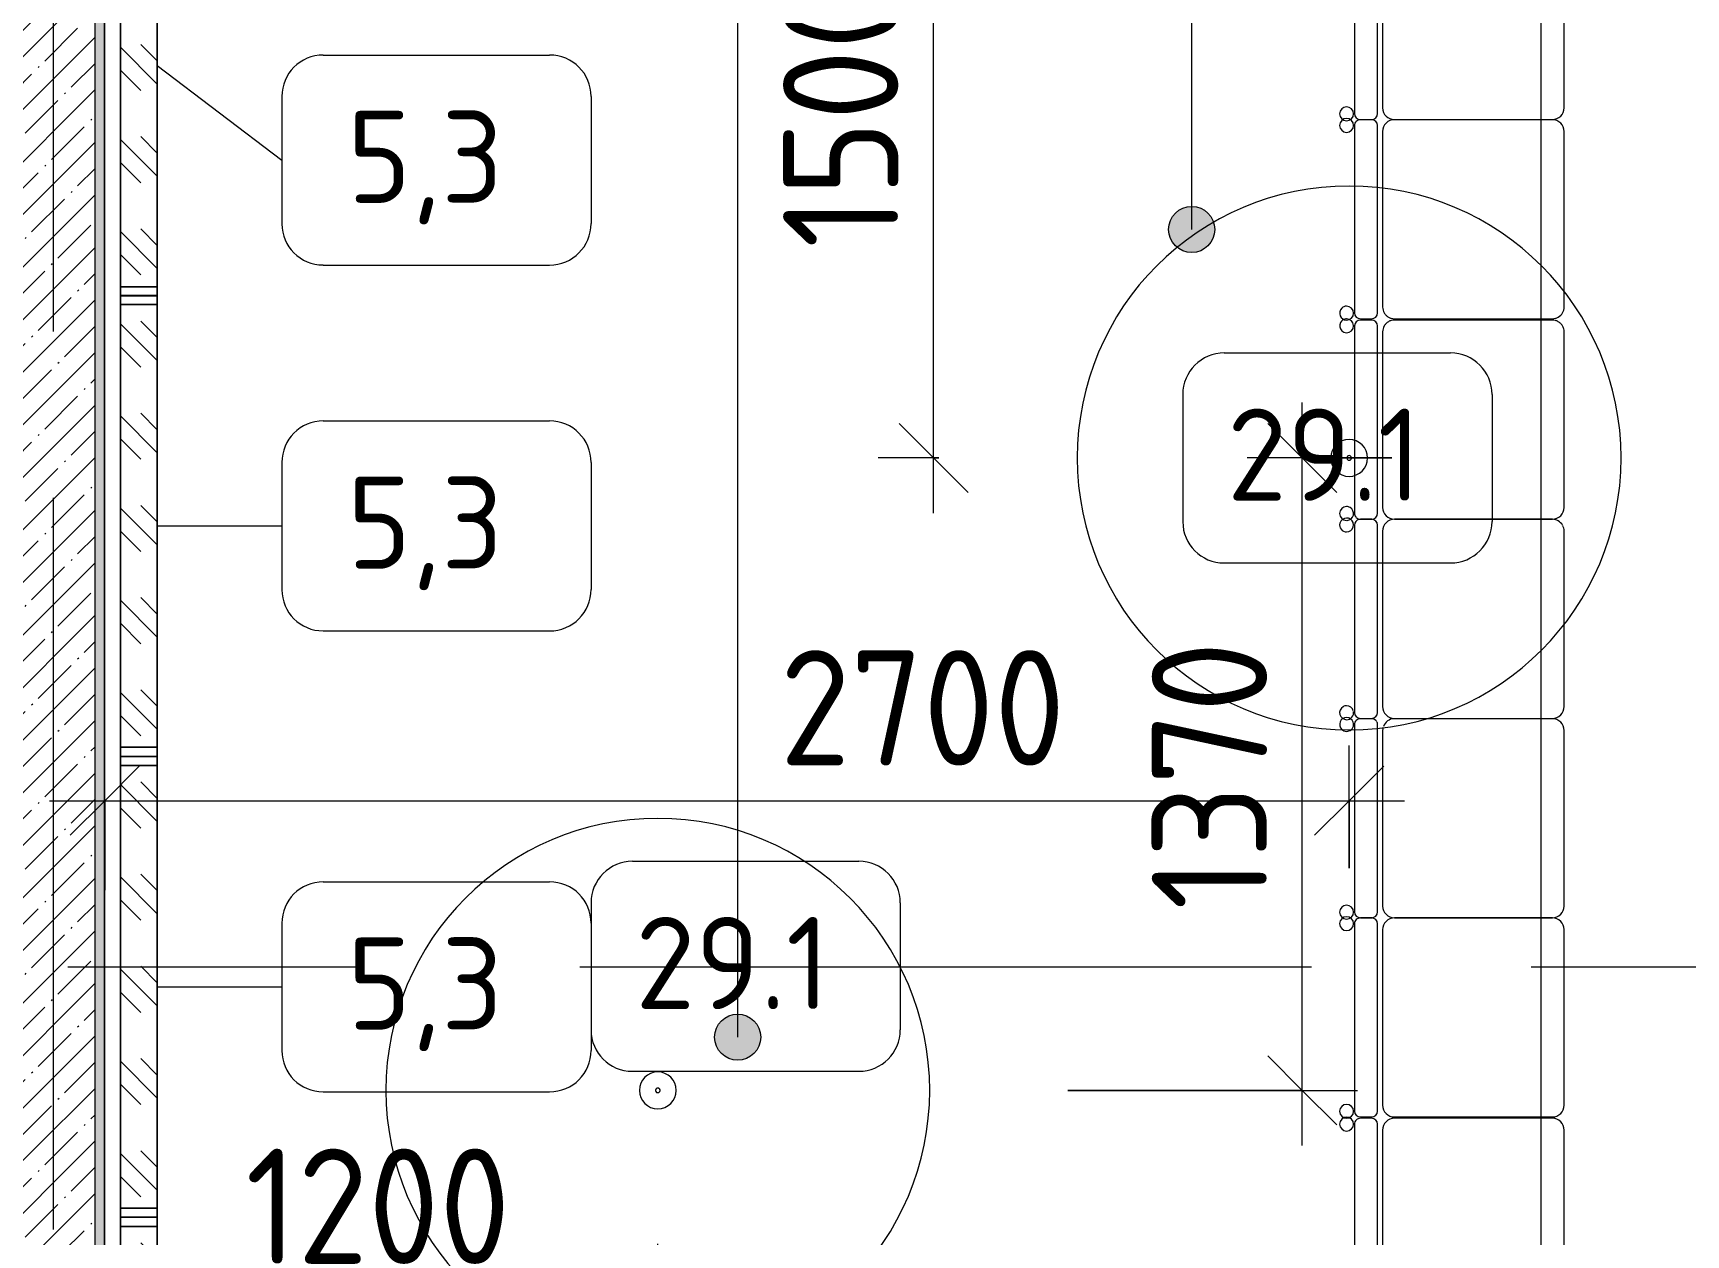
# Model space of a CAD drawing. Header units: millimetres. Extents: x 81566 to 292854, y -8553 to 29000.
# Drawn here: x 100666 to 104252, y 17568 to 20176 of the extents above; entities that cross this region are included whole.
import ezdxf

# ---------------------------------------------------------------- set-up
doc = ezdxf.new("R2010")
doc.units = ezdxf.units.MM
doc.linetypes.add('Осевая', pattern=[3175, 635, -476.25, 1587.5, -476.25])
for name, color, linetype, lineweight in [('A-ANNO-DIMS', 7, 'Continuous', 9), ('A-ANNO-DIMS-100', 7, 'Continuous', 9), ('A-WALL', 7, 'Continuous', 9), ('G-ANNO-TEXT', 7, 'Continuous', 9), ('I-FURN', 7, 'Continuous', 9), ('I-FURN-IDEN', 7, 'Continuous', 9), ('I-WALL', 7, 'Continuous', 9), ('Оси', 7, 'Continuous', 9), ('Оси-2', 7, 'Осевая', 9)]:
    doc.layers.add(name, color=color, linetype=linetype, lineweight=lineweight)
doc.layers.add('A-WALL-FNSH-1', color=9, linetype='Continuous', lineweight=9, true_color=0x808080)
doc.layers.add('I-FURN-1', color=9, linetype='Continuous', lineweight=9, true_color=0x808080)
doc.styles.add('GOST Common', font='GOST_Common.ttf', dxfattribs={"height": 200})
doc.styles.add('ISOCPEUR', font='isocpeur.ttf', dxfattribs={"width": 0.9, "height": 250})
doc.dimstyles.new('ISO-2_5_0_9К_БОЛЬШОЙ', dxfattribs={"dimscale": 304.8, "dimtxt": 248.995294, "dimasz": 0.492126, "dimexe": 0.393701, "dimexo": 0.984252, "dimgap": 0, "dimtad": 1, "dimdec": 0, "dimrnd": 10, "dimzin": 0, "dimdsep": 46, "dimtxsty": 'ISOCPEUR', "dimblk1": 'OBLIQUE', "dimblk2": 'OBLIQUE', "dimsah": 1, "dimcen": 0.09, "dimdle": 0.393701, "dimazin": 0, "dimtfac": 1, "dimtdec": 4, "dimtix": 1, "dimtmove": 0, "dimatfit": 3, "dimfxl": 1, "dimtvp": 1, "dimtolj": 1, "dimtzin": 0, "dimarcsym": 2})
doc.dimstyles.new('ISO-2_5_0_9К_БОЛЬШОЙ_1', dxfattribs={"dimscale": 304.8, "dimtxt": 248.995294, "dimasz": 0.492126, "dimexe": 0.393701, "dimexo": 0.984252, "dimgap": 0, "dimtad": 1, "dimdec": 0, "dimrnd": 10, "dimzin": 0, "dimdsep": 46, "dimtxsty": 'ISOCPEUR', "dimblk1": 'OBLIQUE', "dimblk2": 'OBLIQUE', "dimsah": 1, "dimcen": 0.09, "dimdle": 0.393701, "dimazin": 0, "dimtfac": 1, "dimtdec": 4, "dimtix": 1, "dimtmove": 2, "dimatfit": 3, "dimfxl": 1, "dimtvp": 1, "dimtolj": 1, "dimtzin": 0, "dimarcsym": 2})
pattern_1 = [(45, (0, 0), (-57.024626, 57.024626), []), (45, (57.025, 0), (-57.024626, 57.024626), [100.806, -20.161, 3.353, -16.808])]
pattern_2 = [(45, (50, 50), (-200, 0), [141.42, -141.42]), (45, (100, 50), (-200, 0), [70.71, -212.13]), (45, (50, 100), (-200, 0), [70.71, -212.13])]

# ---------------------------------------------------------------- blocks, each defined once
blk = doc.blocks.new('Стул Breuer - 1_188-26331327-План расстановки мебели и оборудования 2 этажа в осях 23-33')
at = {"layer": 'I-FURN-1'}
for p, q in [((-215.9, 215.9), (-215.9, -127)), ((190.5, 241.3), (-190.5, 241.3)), ((215.9, -127), (215.9, 215.9)), ((-215.9, -176.2), (-215.9, -200.8)), ((203.2, -163.5), (-203.2, -163.5)), ((-190.5, -152.4), (190.5, -152.4)), ((215.9, -200.8), (215.9, -176.2)), ((-203.2, -213.5), (203.2, -213.5))]:
    blk.add_line(p, q, dxfattribs=at)
for centre, radius, start, end in [((-190.5, 215.9), 25.4, 90, 180), ((190.5, 215.9), 25.4, 0, 90), ((-190.5, -127), 25.4, 180, 270), ((190.5, -127), 25.4, 270, 360), ((-203.2, -176.2), 12.7, 90, 180), ((203.2, -176.2), 12.7, 360, 90), ((-203.2, -200.8), 12.7, 180, 270), ((203.2, -200.8), 12.7, 270, 360), ((-203.5, -230.6), 15.1, 360, 180), ((-203.5, -230.6), 15.1, 180, 360), ((203.7, -230.6), 15.1, 360, 180), ((203.7, -230.6), 15.1, 180, 360)]:
    blk.add_arc(centre, radius, start, end, dxfattribs=at)
blk = doc.blocks.new('Стул Breuer - 1_188-V124-План расстановки мебели и оборудования 2 этажа в осях 23-33')
at = {"layer": 'I-FURN-1'}
for p, q in [((-215.9, 215.9), (-215.9, -127)), ((159.1, 241.3), (-190.5, 241.3)), ((190.5, 241.3), (159.1, 241.3)), ((215.9, -127), (215.9, 215.9)), ((-215.9, -176.2), (-215.9, -200.8)), ((-67.6, -163.5), (-203.2, -163.5)), ((-190.5, -152.4), (-66.8, -152.4)), ((203.2, -163.5), (-67.6, -163.5)), ((-66.8, -152.4), (190.5, -152.4)), ((215.9, -200.8), (215.9, -176.2)), ((-203.2, -213.5), (-71.1, -213.5)), ((-71.1, -213.5), (203.2, -213.5))]:
    blk.add_line(p, q, dxfattribs=at)
for centre, radius, start, end in [((-190.5, 215.9), 25.4, 90, 180), ((190.5, 215.9), 25.4, 30, 90), ((190.5, 215.9), 25.4, 15, 30), ((190.5, 215.9), 25.4, 0, 15), ((-190.5, -127), 25.4, 180, 270), ((190.5, -127), 25.4, 315, 330), ((190.5, -127), 25.4, 330, 345), ((190.5, -127), 25.4, 345, 360), ((-203.2, -176.2), 12.7, 90, 180), ((190.5, -127), 25.4, 270, 300), ((190.5, -127), 25.4, 300, 315), ((203.2, -176.2), 12.7, 360, 90), ((-203.2, -200.8), 12.7, 180, 270), ((203.2, -200.8), 12.7, 270, 360), ((-203.5, -230.6), 15.1, 360, 180), ((-203.5, -230.6), 15.1, 180, 360), ((203.7, -230.6), 15.1, 360, 180), ((203.7, -230.6), 15.1, 180, 225), ((203.7, -230.6), 15.1, 225, 360)]:
    blk.add_arc(centre, radius, start, end, dxfattribs=at)
blk = doc.blocks.new('Стул Breuer - 1_188-V125-План расстановки мебели и оборудования 2 этажа в осях 23-33')
at = {"layer": 'I-FURN-1'}
for p, q in [((-215.9, 215.9), (-215.9, -127)), ((190.5, 241.3), (-190.5, 241.3)), ((215.9, -127), (215.9, 215.9)), ((-215.9, -176.2), (-215.9, -200.8)), ((203.2, -163.5), (-203.2, -163.5)), ((-190.4, -152.4), (189.9, -152.4)), ((215.9, -200.8), (215.9, -176.2)), ((-203.2, -213.5), (45.1, -213.5)), ((45.1, -213.5), (119.6, -213.5)), ((121.1, -213.5), (203.2, -213.5))]:
    blk.add_line(p, q, dxfattribs=at)
for centre, radius, start, end in [((-190.5, 215.9), 25.4, 165, 180), ((-190.5, 215.9), 25.4, 150, 165), ((-190.5, 215.9), 25.4, 135, 150), ((-190.5, 215.9), 25.4, 120, 135), ((-190.5, 215.9), 25.4, 105, 120), ((-190.5, 215.9), 25.4, 90, 105), ((190.5, 215.9), 25.4, 0, 90), ((-190.5, -127), 25.4, 180, 195), ((-190.5, -127), 25.4, 195, 210), ((-190.5, -127), 25.4, 210, 225), ((190.5, -127), 25.4, 270, 360), ((-203.2, -176.2), 12.7, 90, 180), ((-190.5, -127), 25.4, 225, 240), ((-190.5, -127), 25.4, 240, 270), ((203.2, -176.2), 12.7, 360, 90), ((-203.2, -200.8), 12.7, 180, 267.9289), ((203.2, -200.8), 12.7, 270, 311.1031), ((203.2, -200.8), 12.7, 315, 360), ((-203.5, -230.6), 15.1, 92.4904, 180), ((-203.5, -230.6), 15.1, 180, 195), ((-203.5, -230.6), 15.1, 195, 240), ((-203.5, -230.6), 15.1, 242.9856, 315), ((-203.5, -230.6), 15.1, 360, 90), ((-203.5, -230.6), 15.1, 315, 360), ((203.7, -230.6), 15.1, 150, 180), ((203.7, -230.6), 15.1, 180, 360), ((203.7, -230.6), 15.1, 4.1489, 150)]:
    blk.add_arc(centre, radius, start, end, dxfattribs=at)
blk = doc.blocks.new('Стул Breuer - 1_188-V126-План расстановки мебели и оборудования 2 этажа в осях 23-33')
at = {"layer": 'I-FURN-1'}
for p, q in [((-215.9, 215.9), (-215.9, -127)), ((10, 241.3), (-190.5, 241.3)), ((190.5, 241.3), (10, 241.3)), ((215.9, -55.6), (215.9, 215.9)), ((215.9, -126.8), (215.9, -57)), ((-215.9, -176.2), (-215.9, -200.8)), ((203.2, -163.5), (-203.2, -163.5)), ((-190.5, -152.4), (190.5, -152.4)), ((215.9, -200.8), (215.9, -176.2)), ((-203.2, -213.5), (203.2, -213.5))]:
    blk.add_line(p, q, dxfattribs=at)
for centre, radius, start, end in [((-190.5, 215.9), 25.4, 120, 180), ((-190.5, 215.9), 25.4, 90, 118.7043), ((190.5, 215.9), 25.4, 0, 90), ((-190.5, -127), 25.4, 180, 270), ((190.5, -127), 25.4, 270, 360), ((-203.2, -176.2), 12.7, 90, 180), ((203.2, -176.2), 12.7, 360, 90), ((-203.2, -200.8), 12.7, 180, 195), ((-203.2, -200.8), 12.7, 195, 270), ((203.2, -200.8), 12.7, 270, 360), ((-203.5, -230.6), 15.1, 150, 180), ((-203.5, -230.6), 15.1, 180, 253.6772), ((-203.5, -230.6), 15.1, 360, 147.303), ((-203.5, -230.6), 15.1, 255, 360), ((203.7, -230.6), 15.1, 105, 180), ((203.7, -230.6), 15.1, 180, 210), ((203.7, -230.6), 15.1, 210.2131, 360), ((203.7, -230.6), 15.1, 360, 100.9389)]:
    blk.add_arc(centre, radius, start, end, dxfattribs=at)
blk = doc.blocks.new('Стул Breuer - 1_188-V127-План расстановки мебели и оборудования 2 этажа в осях 23-33')
at = {"layer": 'I-FURN-1'}
for p, q in [((-215.9, 215.9), (-215.9, -58.3)), ((190.5, 241.3), (-190.5, 241.3)), ((215.9, -127), (215.9, 215.9)), ((-215.9, -58.3), (-215.9, -127)), ((-215.9, -176.2), (-215.9, -200.8)), ((-196, -163.5), (-203.2, -163.5)), ((203.2, -163.5), (-196, -163.5)), ((-190.5, -152.4), (190.5, -152.4)), ((215.9, -200.8), (215.9, -176.2)), ((-202.8, -213.5), (-192.5, -213.5)), ((-192.5, -213.5), (203.2, -213.5))]:
    blk.add_line(p, q, dxfattribs=at)
for centre, radius, start, end in [((-190.5, 215.9), 25.4, 90, 180), ((190.5, 215.9), 25.4, 0, 90), ((-190.5, -127), 25.4, 181.2115, 250.231), ((190.5, -127), 25.4, 270, 360), ((-203.2, -176.2), 12.7, 120, 180), ((-203.2, -176.2), 12.7, 90, 114.393), ((-190.5, -127), 25.4, 255.399, 270), ((203.2, -176.2), 12.7, 360, 90), ((-203.2, -200.8), 12.7, 180, 270), ((203.2, -200.8), 12.7, 270, 360), ((-203.5, -230.6), 15.1, 109.518, 180), ((-203.5, -230.6), 15.1, 180, 315), ((-203.5, -230.6), 15.1, 90, 105), ((-203.5, -230.6), 15.1, 39.4007, 88.0339), ((-203.5, -230.6), 15.1, 315.1953, 360), ((-203.5, -230.6), 15.1, 360, 39.4007), ((203.7, -230.6), 15.1, 360, 180), ((203.7, -230.6), 15.1, 180, 360)]:
    blk.add_arc(centre, radius, start, end, dxfattribs=at)
blk = doc.blocks.new('Зеркало обычное - 5_3-32858950-План расстановки мебели и оборудования 2 этажа в осях 23-33')
at = {"layer": 'I-FURN'}
h = blk.add_hatch(dxfattribs=at)
h.set_pattern_fill('FP_40', color=256, style=0, pattern_type=2)
h.set_pattern_definition(pattern_2)
h.paths.add_polyline_path([(-480, -20), (480, -20), (480, 60), (-480, 60)])
at = {"layer": 'I-FURN-1'}
for p, q in [((500, 60), (-500, 60)), ((-500, 60), (-500, -20)), ((-500, -20), (-500, 60)), ((-500, 60), (-480, 60)), ((480, 60), (-480, 60)), ((-480, 60), (-480, -20)), ((-480, -20), (-480, 60)), ((-480, 60), (480, 60)), ((-480, 60), (480, 60)), ((480, 60), (-480, 60)), ((-480, 60), (480, 60)), ((-480, -20), (-480, 60)), ((-480, -20), (-480, 60)), ((480, -20), (480, 60)), ((480, 60), (480, -20)), ((480, 60), (500, 60)), ((480, 60), (480, -20)), ((480, -20), (480, 60)), ((500, -20), (500, 60)), ((500, 60), (500, -20)), ((-500, -20), (500, -20)), ((-480, -20), (-500, -20)), ((-480, -20), (480, -20)), ((480, -20), (-480, -20)), ((480, -20), (-480, -20)), ((-480, -20), (480, -20)), ((480, -20), (-480, -20)), ((500, -20), (480, -20))]:
    blk.add_line(p, q, dxfattribs=at)
blk = doc.blocks.new('Зеркало обычное - 5_3-V147-План расстановки мебели и оборудования 2 этажа в осях 23-33')
at = {"layer": 'I-FURN'}
h = blk.add_hatch(dxfattribs=at)
h.set_pattern_fill('FP_40', color=256, style=0, pattern_type=2)
h.set_pattern_definition(pattern_2)
h.paths.add_polyline_path([(-480, -20), (480, -20), (480, 60), (-480, 60)])
at = {"layer": 'I-FURN-1'}
for p, q in [((500, 60), (-500, 60)), ((-500, 60), (-500, -20)), ((-500, -20), (-500, 60)), ((-500, 60), (-480, 60)), ((480, 60), (-480, 60)), ((-480, 60), (-480, -20)), ((-480, -20), (-480, 60)), ((-480, 60), (480, 60)), ((-480, 60), (480, 60)), ((480, 60), (-480, 60)), ((-480, 60), (480, 60)), ((-480, -20), (-480, 60)), ((-480, -20), (-480, 60)), ((480, -20), (480, 60)), ((480, 60), (480, -20)), ((480, 60), (499, 60)), ((480, 60), (480, -20)), ((480, -20), (480, 60)), ((500, -20), (500, 60)), ((500, 60), (500, -20)), ((-500, -20), (500, -20)), ((-480, -20), (-500, -20)), ((-480, -20), (480, -20)), ((480, -20), (-480, -20)), ((480, -20), (-480, -20)), ((-480, -20), (480, -20)), ((480, -20), (-480, -20)), ((499, -20), (480, -20))]:
    blk.add_line(p, q, dxfattribs=at)
blk = doc.blocks.new('Зеркало обычное - 5_3-V148-План расстановки мебели и оборудования 2 этажа в осях 23-33')
at = {"layer": 'I-FURN'}
h = blk.add_hatch(dxfattribs=at)
h.set_pattern_fill('FP_40', color=256, style=0, pattern_type=2)
h.set_pattern_definition(pattern_2)
h.paths.add_polyline_path([(-480, -20), (480, -20), (480, 60), (-480, 60)])
at = {"layer": 'I-FURN-1'}
for p, q in [((500, 60), (-500, 60)), ((-500, 60), (-500, -20)), ((-500, -20), (-500, 60)), ((-499, 60), (-480, 60)), ((480, 60), (-480, 60)), ((-480, 60), (-480, -20)), ((-480, -20), (-480, 60)), ((-480, 60), (480, 60)), ((-480, 60), (480, 60)), ((480, 60), (-480, 60)), ((-480, 60), (480, 60)), ((-480, -20), (-480, 60)), ((-480, -20), (-480, 60)), ((480, -20), (480, 60)), ((480, 60), (480, -20)), ((480, 60), (500, 60)), ((480, 60), (480, -20)), ((480, -20), (480, 60)), ((500, -20), (500, 60)), ((500, 60), (500, -20)), ((-500, -20), (500, -20)), ((-480, -20), (-499, -20)), ((-480, -20), (480, -20)), ((480, -20), (-480, -20)), ((480, -20), (-480, -20)), ((-480, -20), (480, -20)), ((480, -20), (-480, -20)), ((500, -20), (480, -20))]:
    blk.add_line(p, q, dxfattribs=at)
blk = doc.blocks.new('Баффл акустический подвесной - 1180мм-V280-План расстановки мебели и оборудования 2 этажа в осях 23-33')
at = {"layer": 'I-FURN-1'}
for radius, start, end in [(590, 360, 180), (590, 0, 180), (40, 0, 180), (40, 360, 180), (590, 180, 360), (40, 180, 360), (40, 180, 360), (5, 360, 180), (5, 165, 180), (5, 180, 360), (5, 180, 300), (5, 150, 165), (5, 120, 150), (5, 60, 120), (5, 30, 60), (5, 15, 30), (5, 0, 15), (590, 180, 360), (5, 300, 330), (5, 330, 360)]:
    blk.add_arc((0, 0), radius, start, end, dxfattribs=at)
blk = doc.blocks.new('Баффл акустический подвесной - 1180мм-V281-План расстановки мебели и оборудования 2 этажа в осях 23-33')
at = {"layer": 'I-FURN-1'}
for radius, start, end in [(590, 360, 180), (590, 0, 180), (40, 0, 180), (40, 360, 180), (590, 180, 360), (40, 180, 360), (40, 180, 360), (5, 360, 180), (5, 165, 180), (5, 180, 360), (5, 180, 300), (5, 150, 165), (5, 120, 150), (5, 60, 120), (5, 30, 60), (5, 15, 30), (5, 14.387, 15), (5, 0, 14.387), (590, 180, 360), (5, 300, 330), (5, 330, 345), (5, 345.613, 360), (5, 345, 345.613)]:
    blk.add_arc((0, 0), radius, start, end, dxfattribs=at)
blk = doc.blocks.new('Марка_Мебель - В прямоуг_Balcon_Марка-25523697-План расстановки мебели и оборудования 2 этажа в осях 23-33')
at = {"layer": 'I-FURN-IDEN'}
for p, q in [((-2.455, 2.278), (2.455, 2.278)), ((-3.355, 1.378), (-3.355, -1.384)), ((3.355, 1.378), (3.355, -1.378)), ((-2.461, -2.278), (2.455, -2.278))]:
    blk.add_line(p, q, dxfattribs=at)
for centre, radius, start, end in [((-2.455, 1.378), 0.9, 90, 180), ((2.455, 1.378), 0.9, 0, 90), ((-2.461, -1.384), 0.893, 180, 270), ((2.455, -1.378), 0.9, 270, 0)]:
    blk.add_arc(centre, radius, start, end, dxfattribs=at)
blk = doc.blocks.new('DIMBLOCK34-План расстановки мебели и оборудования 2 этажа в осях 23-33')
at = {"layer": 'A-ANNO-DIMS-100'}
for p, q in [((100821, 18316.3), (100821, 18630.3)), ((103521, 18364), (103521, 18630.3)), ((100701, 18510.3), (103641, 18510.3)), ((100821, 18510.3), (100821, 18316.3)), ((103521, 18510.3), (103521, 18364))]:
    blk.add_line(p, q, dxfattribs=at)
at = {"layer": 'A-ANNO-DIMS-100', "lineweight": 20}
for p, q in [((100821, 18510.3), (100896, 18585.3)), ((103521, 18510.3), (103596, 18585.3)), ((100821, 18510.3), (100746, 18435.3)), ((103521, 18510.3), (103446, 18435.3))]:
    blk.add_line(p, q, dxfattribs=at)
at = {"layer": 'A-ANNO-DIMS-100', "color": 0, "insert": (102285.5, 18836.9), "char_height": 250, "width": 758.478, "attachment_point": 1, "line_spacing_factor": 1.149209, "style": 'ISOCPEUR'}
blk.add_mtext('2700', dxfattribs=at)
blk = doc.blocks.new('_Oblique')
at = {"color": 0, "linetype": 'ByBlock', "lineweight": -2}
blk.add_line((-0.5, -0.5), (0.5, 0.5), dxfattribs=at)
blk = doc.blocks.new('DIMBLOCK35-План расстановки мебели и оборудования 2 этажа в осях 23-33')
at = {"layer": 'A-ANNO-DIMS-100'}
for p, q in [((102619.4, 19134), (102619.4, 20874)), ((101553, 20754), (102739.4, 20754)), ((102619.4, 20754), (101553, 20754)), ((102631, 19254), (102499.4, 19254)), ((102619.4, 19254), (102631, 19254))]:
    blk.add_line(p, q, dxfattribs=at)
at = {"layer": 'A-ANNO-DIMS-100', "lineweight": 20}
for p, q in [((102619.4, 20754), (102544.4, 20829)), ((102619.4, 20754), (102694.4, 20679)), ((102619.4, 19254), (102544.4, 19329)), ((102619.4, 19254), (102694.4, 19179))]:
    blk.add_line(p, q, dxfattribs=at)
at = {"layer": 'A-ANNO-DIMS-100', "color": 0, "insert": (102292.8, 19709.5), "char_height": 250, "width": 706.764, "attachment_point": 1, "rotation": 90, "line_spacing_factor": 1.149209, "style": 'ISOCPEUR'}
blk.add_mtext('1500', dxfattribs=at)
blk = doc.blocks.new('DIMBLOCK37-План расстановки мебели и оборудования 2 этажа в осях 23-33')
at = {"layer": 'A-ANNO-DIMS-100'}
for p, q in [((100821, 17234.9), (100821, 17548.9)), ((102021, 17234.9), (102021, 17548.9)), ((100701, 17428.9), (102141, 17428.9)), ((100821, 17428.9), (100821, 17234.9)), ((102021, 17428.9), (102021, 17234.9))]:
    blk.add_line(p, q, dxfattribs=at)
at = {"layer": 'A-ANNO-DIMS-100', "lineweight": 20}
for p, q in [((100821, 17428.9), (100896, 17503.9)), ((102021, 17428.9), (102096, 17503.9)), ((100821, 17428.9), (100746, 17353.9)), ((102021, 17428.9), (101946, 17353.9))]:
    blk.add_line(p, q, dxfattribs=at)
at = {"layer": 'A-ANNO-DIMS-100', "color": 0, "insert": (101126.5, 17755.5), "char_height": 250, "width": 706.764, "attachment_point": 1, "line_spacing_factor": 1.149209, "style": 'ISOCPEUR'}
blk.add_mtext('1200', dxfattribs=at)
blk = doc.blocks.new('DIMBLOCK38-План расстановки мебели и оборудования 2 этажа в осях 23-33')
at = {"layer": 'A-ANNO-DIMS-100'}
for p, q in [((103419.4, 17762), (103419.4, 19374)), ((103613.3, 19254), (103299.4, 19254)), ((103419.4, 19254), (103613.3, 19254)), ((102911, 17882), (103539.4, 17882)), ((103419.4, 17882), (102911, 17882))]:
    blk.add_line(p, q, dxfattribs=at)
at = {"layer": 'A-ANNO-DIMS-100', "lineweight": 20}
for p, q in [((103419.4, 19254), (103344.4, 19329)), ((103419.4, 19254), (103494.4, 19179)), ((103419.4, 17882), (103344.4, 17957)), ((103419.4, 17882), (103494.4, 17807))]:
    blk.add_line(p, q, dxfattribs=at)
at = {"layer": 'A-ANNO-DIMS-100', "color": 0, "insert": (103092.8, 18273.5), "char_height": 250, "width": 706.764, "attachment_point": 1, "rotation": 90, "line_spacing_factor": 1.149209, "style": 'ISOCPEUR'}
blk.add_mtext('1370', dxfattribs=at)

msp = doc.modelspace()

# ---------------------------------------------------------------- hatches: boundary and pattern name
at = {"layer": 'G-ANNO-TEXT'}
h = msp.add_hatch(color=256, dxfattribs=at)
edge = h.paths.add_edge_path()
edge.add_arc((103179.4, 19749.8), 50, 0, 360)
h = msp.add_hatch(color=256, dxfattribs=at)
edge = h.paths.add_edge_path()
edge.add_arc((102194.3, 17997.5), 50, 0, 360)
at = {"layer": 'I-WALL'}
h = msp.add_hatch(dxfattribs=at)
h.set_pattern_fill('FP_2', color=256, style=0, pattern_type=2)
h.set_pattern_definition(pattern_1)
h.paths.add_polyline_path([(100580, 17750), (100800, 17750), (100800, 21400), (100580, 21400), (100580, 17770)])
h = msp.add_hatch(dxfattribs=at)
h.set_pattern_fill('FP_41', color=256, style=0, pattern_type=2)
h.set_pattern_definition([(0, (0, 0), (121.92, 30.48), [10.058, -81.382, 10.058, -81.382, -487.68]), (0, (0, 0), (121.92, 30.48), [-182.88, 10.058, -172.822, 10.058, -81.382, -213.36]), (0, (0, 0), (121.92, 30.48), [-457.2, 10.058, -50.902, 10.058, -142.342]), (120, (45.72, 15.24), (-87.356454, 90.345817), [10.058, -81.382, 10.058, -81.382, -487.68]), (120, (45.72, 15.24), (-87.356454, 90.345817), [-182.88, 10.058, -172.822, 10.058, -81.382, -213.36]), (120, (45.72, 15.24), (-87.356454, 90.345817), [-457.2, 10.058, -50.902, 10.058, -142.342]), (240, (60.96, 76.2), (-34.563546, -120.825817), [10.058, -81.382, 10.058, -81.382, -487.68]), (240, (60.96, 76.2), (-34.563546, -120.825817), [-182.88, 10.058, -172.822, 10.058, -81.382, -213.36]), (240, (60.96, 76.2), (-34.563546, -120.825817), [-457.2, 10.058, -50.902, 10.058, -142.342])])
h.paths.add_polyline_path([(100820, 13900), (100820, 14105), (100808, 14105), (100808, 14075), (100800, 14075), (100800, 13900)])
h.paths.add_polyline_path([(100820, 15205), (100820, 20755), (100800, 20755), (100800, 15235), (100808, 15235), (100808, 15205)])
h = msp.add_hatch(dxfattribs=at)
h.set_pattern_fill('FP_2', color=256, style=0, pattern_type=2)
h.set_pattern_definition(pattern_1)
h.paths.add_polyline_path([(100720, 17530), (100800, 17530), (100800, 17750), (94580, 17750), (94580, 17530), (100086, 17530)])

# ---------------------------------------------------------------- linework, layer by layer
at = {"layer": 'A-WALL'}
for p, q in [((100800, 15235), (100800, 20767.5)), ((100820, 20775), (100820, 15205))]:
    msp.add_line(p, q, dxfattribs=at)
at = {"layer": 'A-WALL-FNSH-1'}
msp.add_line((100821, 15205), (100821, 20754), dxfattribs=at)
at = {"layer": 'G-ANNO-TEXT'}
for p, q in [((103179.4, 19749.8), (103179.4, 22083.1)), ((103937.5, 15903.9), (103937.5, 21847.2)), ((102194.3, 17997.5), (102194.3, 21756.1))]:
    msp.add_line(p, q, dxfattribs=at)
for centre in [(103179.4, 19749.8), (102194.3, 17997.5)]:
    msp.add_circle(centre, 50, dxfattribs=at)
at = {"layer": 'I-FURN-IDEN'}
for p, q in [((100935, 20105.6), (101205.3, 19900.4)), ((100935, 19106.6), (101205.3, 19106.6)), ((100935, 18106.6), (101205.3, 18106.6))]:
    msp.add_line(p, q, dxfattribs=at)
at = {"layer": 'Оси'}
msp.add_line((100710, 19528.3), (100710, 22028.3), dxfattribs=at)
at = {"layer": 'Оси-2'}
for p, q in [((100710, 593.7), (100710, 19528.3)), ((84865.6, 18150), (122760, 18150))]:
    msp.add_line(p, q, dxfattribs=at)

# ---------------------------------------------------------------- block references
at = {"layer": 'I-FURN-1'}
for name, p, rotation in [('Зеркало обычное - 5_3-V148-План расстановки мебели и оборудования 2 этажа в осях 23-33', (100915, 20105.6), 89.9999999999998), ('Стул Breuer - 1_188-26331327-План расстановки мебели и оборудования 2 этажа в осях 23-33', (103746.1, 20204.2), 269.9999999999994), ('Стул Breuer - 1_188-V124-План расстановки мебели и оборудования 2 этажа в осях 23-33', (103746.1, 19772), 269.9999999999994), ('Зеркало обычное - 5_3-V147-План расстановки мебели и оборудования 2 этажа в осях 23-33', (100915, 19106.6), 89.9999999999998), ('Стул Breuer - 1_188-V125-План расстановки мебели и оборудования 2 этажа в осях 23-33', (103746.1, 19337.2), 269.9999999999994), ('Стул Breuer - 1_188-V126-План расстановки мебели и оборудования 2 этажа в осях 23-33', (103746.1, 18905), 269.9999999999994), ('Стул Breuer - 1_188-V127-План расстановки мебели и оборудования 2 этажа в осях 23-33', (103746.1, 18472.4), 269.9999999999994), ('Зеркало обычное - 5_3-32858950-План расстановки мебели и оборудования 2 этажа в осях 23-33', (100915, 18106.6), 89.9999999999998), ('Стул Breuer - 1_188-26331327-План расстановки мебели и оборудования 2 этажа в осях 23-33', (103746.1, 18040.2), 269.9999999999994), ('Стул Breuer - 1_188-26331327-План расстановки мебели и оборудования 2 этажа в осях 23-33', (103746.1, 17605.4), 269.9999999999994), ('Зеркало обычное - 5_3-32858950-План расстановки мебели и оборудования 2 этажа в осях 23-33', (100915, 17106.6), 89.9999999999998)]:
    msp.add_blockref(name, p, dxfattribs=dict(at, rotation=rotation))
for name, p in [('Баффл акустический подвесной - 1180мм-V280-План расстановки мебели и оборудования 2 этажа в осях 23-33', (103521, 19254)), ('Баффл акустический подвесной - 1180мм-V281-План расстановки мебели и оборудования 2 этажа в осях 23-33', (102021, 17882))]:
    msp.add_blockref(name, p, dxfattribs=at)
at = {"layer": 'I-FURN-IDEN', "xscale": 99.99999999999993, "yscale": 99.99999999999993, "zscale": 99.99999999999993}
for p in [(101540.8, 19900.4), (103495.5, 19254), (101540.8, 19106.6), (102211.7, 18151.1), (101540.8, 18106.6)]:
    msp.add_blockref('Марка_Мебель - В прямоуг_Balcon_Марка-25523697-План расстановки мебели и оборудования 2 этажа в осях 23-33', p, dxfattribs=at)

# ---------------------------------------------------------------- texts
at = {"layer": 'I-FURN-IDEN', "char_height": 200, "attachment_point": 1, "style": 'GOST Common'}
for s, insert, width in [('5,3', (101347.3, 20007.4), 432.911), ('29.1', (103256, 19361.1), 545.147), ('5,3', (101347.3, 19213.7), 432.911), ('29.1', (101972.2, 18258.2), 545.147), ('5,3', (101347.3, 18213.7), 432.911)]:
    msp.add_mtext(s, dxfattribs=dict(at, insert=insert, width=width))

# ---------------------------------------------------------------- dimensions: what is measured, and where the dimension line sits
at = {"layer": 'A-ANNO-DIMS'}
for base, p1, p2, override, picture, middle in [((102619.4, 20754), (102931, 19254), (101253, 20754), {"dimpost": '<>', "dimfxl": 2250.707444}, 'DIMBLOCK35-План расстановки мебели и оборудования 2 этажа в осях 23-33', (102494.4, 20004)), ((103419.4, 19254), (102611, 17882), (103313.3, 19254), {"dimpost": '<>', "dimfxl": 1541.317425}, 'DIMBLOCK38-План расстановки мебели и оборудования 2 этажа в осях 23-33', (103294.4, 18568))]:
    dim = msp.add_linear_dim(base=base, p1=p1, p2=p2, angle=90, dimstyle='ISO-2_5_0_9К_БОЛЬШОЙ', override=override, dxfattribs=at)
    dim.commit()
    dim.dimension.update_dxf_attribs({"geometry": picture, "text_midpoint": middle})
dim = msp.add_linear_dim(base=(103521, 18510.3), p1=(100821, 18616.3), p2=(103521, 18664), dimstyle='ISO-2_5_0_9К_БОЛЬШОЙ_1', override={"dimpost": '<>', "dimfxl": 2700.420631}, dxfattribs=at)
dim.commit()
dim.dimension.update_dxf_attribs({"geometry": 'DIMBLOCK34-План расстановки мебели и оборудования 2 этажа в осях 23-33', "text_midpoint": (102664.8, 18670.2), "dimtype": 160})
dim = msp.add_linear_dim(base=(102021, 17428.9), p1=(100821, 17534.9), p2=(102021, 17534.9), dimstyle='ISO-2_5_0_9К_БОЛЬШОЙ', override={"dimpost": '<>', "dimfxl": 1200}, dxfattribs=at)
dim.commit()
dim.dimension.update_dxf_attribs({"geometry": 'DIMBLOCK37-План расстановки мебели и оборудования 2 этажа в осях 23-33', "text_midpoint": (101421, 17553.9)})

doc.saveas('drawing.dxf')
